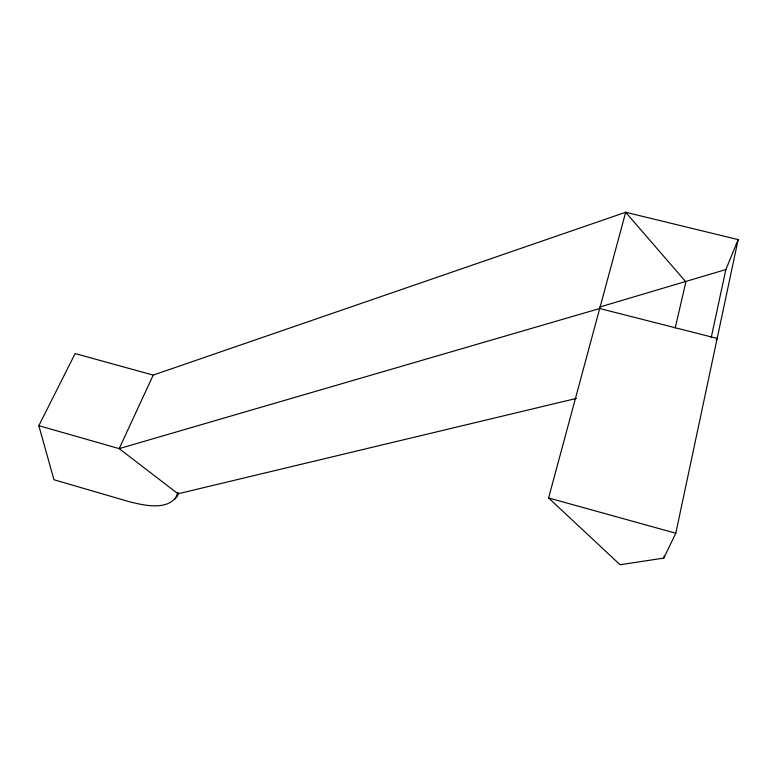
<?xml version="1.0" encoding="UTF-8"?>
<svg xmlns="http://www.w3.org/2000/svg" width="777" height="777" viewBox="0 0 777 777"><rect width="100%" height="100%" fill="white"/><g stroke="black" fill="none" stroke-linecap="round" stroke-linejoin="round"><path stroke-width="1.17" d="M675.194 327.943L685.897 281.915L625.679 212.267L548.591 497.96L620.095 564.733L663.781 558.1L675.796 533.236L738.15 239.607L625.679 212.267L153.215 375.097L75.116 353.564L38.85 425.689L53.934 479.739L129.565 501.787C144.862 505.574 170.231 511.557 178.38 493.288M663.781 558.1L664.296 555.74M711.227 337.587L725.864 269.561L738.15 239.607M176.962 496.59L178.02 493.783L576.427 398.407M175.213 499.067L178.05 492.472M716.229 340.608L717.171 338.422L599.708 308.518L119.182 448.63L38.85 425.689M153.215 375.097L119.182 448.63L178.02 493.783M725.864 269.561L599.669 307.041M548.591 497.96L675.796 533.236"/></g></svg>
